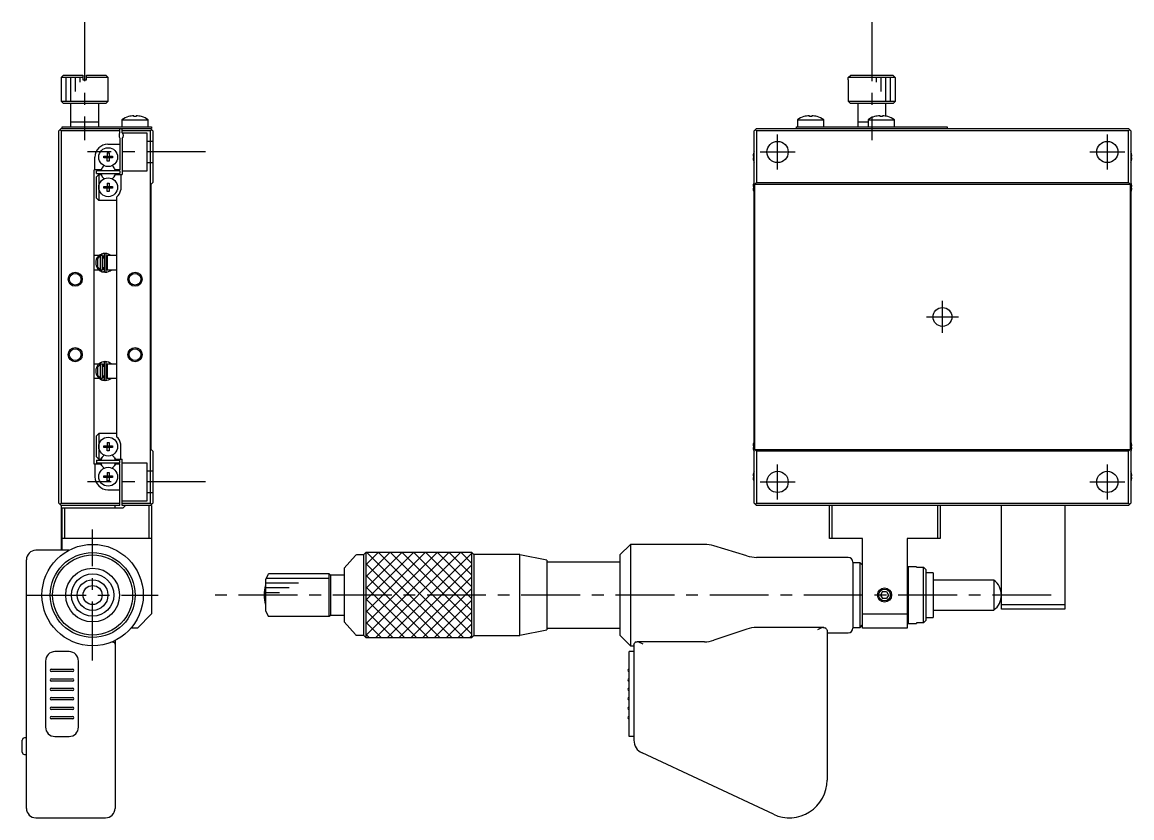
# Model space of a CAD drawing. Extents: x -159 to 395, y -23 to 287.
# Drawn here: x 159.9 to 395.4, y 75.6 to 244.4 of the extents above; entities that cross this region are included whole.
import ezdxf

# ---------------------------------------------------------------- set-up
doc = ezdxf.new("R2010")
doc.units = 0
doc.header["$LTSCALE"] = 10
doc.linetypes.add('CENTER', pattern=[2, 1.25, -0.25, 0.25, -0.25])
doc.linetypes.add('DASHED', pattern=[3.5, 2, -1.5])
doc.layers.get('0').update_dxf_attribs({"linetype": 'CONTINUOUS'})
doc.layers.add('CENTER', color=1, linetype='CENTER')

msp = doc.modelspace()

# ---------------------------------------------------------------- linework, layer by layer
at = {"color": 7, "linetype": 'CONTINUOUS'}
for p, q in [((168.600653, 233.134161), (168.100653, 232.634161)), ((172.700653, 232.634161), (168.100653, 232.634161)), ((168.100653, 232.634161), (168.100653, 227.634161)), ((168.600653, 233.134161), (172.700653, 233.134161)), ((172.700653, 233.134161), (172.700653, 232.134161)), ((172.700653, 232.134161), (173.500653, 232.134161)), ((173.500653, 233.134161), (177.600653, 233.134161)), ((173.500653, 232.134161), (173.500653, 233.134161)), ((178.100653, 232.634161), (173.500653, 232.634161)), ((178.100653, 232.634161), (177.600653, 233.134161)), ((178.100653, 227.634161), (178.100653, 232.634161)), ((335.194925, 232.134161), (335.210951, 232.134161)), ((335.194925, 232.134161), (335.194925, 227.634161)), ((335.210951, 232.634161), (335.712738, 233.134161)), ((335.210951, 232.134161), (335.210951, 232.634161)), ((345.1789, 232.634161), (335.210951, 232.634161)), ((335.712738, 233.134161), (344.677112, 233.134161)), ((344.677112, 233.134161), (345.1789, 232.634161)), ((345.1789, 232.634161), (345.1789, 232.134161)), ((345.1789, 232.134161), (345.194925, 232.134161)), ((345.194925, 227.634161), (345.194925, 232.134161)), ((168.100653, 227.634161), (178.100653, 227.634161)), ((168.100653, 227.634161), (168.600653, 227.134161)), ((177.600653, 227.134161), (168.600653, 227.134161)), ((170.100653, 227.134161), (170.100653, 222.134161)), ((176.100653, 222.134161), (176.100653, 227.134161)), ((177.600653, 227.134161), (178.100653, 227.634161)), ((335.194925, 227.634161), (345.194925, 227.634161)), ((335.194925, 227.634161), (335.694925, 227.134161)), ((344.694925, 227.134161), (335.694925, 227.134161)), ((337.194925, 227.134161), (337.194925, 222.134161)), ((343.194925, 224.426236), (343.194925, 227.134161)), ((344.694925, 227.134161), (345.194925, 227.634161)), ((182.401513, 224.327365), (182.398505, 224.333534)), ((183.540653, 224.327365), (183.540653, 224.520622)), ((184.060653, 224.327365), (183.540653, 224.327365)), ((184.060653, 224.520622), (184.060653, 224.327365)), ((185.2028, 224.333534), (185.199792, 224.327365)), ((325.795786, 224.327365), (325.792778, 224.333534)), ((326.934925, 224.327365), (326.934925, 224.520622)), ((327.454925, 224.327365), (326.934925, 224.327365)), ((327.454925, 224.520622), (327.454925, 224.327365)), ((328.597073, 224.333534), (328.594065, 224.327365)), ((340.795786, 224.327365), (340.792778, 224.333534)), ((341.934925, 224.327365), (341.934925, 224.520622)), ((342.454925, 224.327365), (341.934925, 224.327365)), ((342.454925, 224.520622), (342.454925, 224.327365)), ((343.597073, 224.333534), (343.594065, 224.327365)), ((168.100653, 221.834161), (167.600653, 221.334161)), ((168.100653, 221.334161), (167.850653, 221.584161)), ((168.100653, 221.834161), (187.300653, 221.834161)), ((168.300653, 221.834161), (168.300653, 222.134161)), ((168.300653, 222.134161), (187.300653, 222.134161)), ((176.100653, 223.134161), (170.100653, 223.134161)), ((180.600653, 220.934161), (180.600653, 221.834161)), ((181.000653, 223.676624), (186.600653, 223.676624)), ((181.000653, 223.676624), (181.000653, 222.134161)), ((181.100653, 220.995598), (181.100653, 221.834161)), ((186.600653, 222.134161), (186.600653, 223.676624)), ((187.600653, 221.334161), (187.100653, 221.834161)), ((187.350653, 221.584161), (187.100653, 221.334161)), ((187.300653, 222.134161), (187.300653, 221.834161)), ((315.194925, 221.334161), (315.694925, 221.834161)), ((315.694925, 221.334161), (315.444925, 221.584161)), ((315.694925, 221.834161), (394.694925, 221.834161)), ((324.194925, 221.834161), (324.194925, 222.134161)), ((324.194925, 222.134161), (356.194925, 222.134161)), ((324.394925, 223.676624), (324.394925, 222.134161)), ((324.394925, 223.676624), (329.994925, 223.676624)), ((329.994925, 222.134161), (329.994925, 223.676624)), ((339.394925, 223.134161), (337.194925, 223.134161)), ((339.394925, 223.676624), (339.394925, 222.134161)), ((339.394925, 223.676624), (344.994925, 223.676624)), ((344.994925, 222.134161), (344.994925, 223.676624)), ((356.194925, 222.134161), (356.194925, 221.834161)), ((395.194925, 221.334161), (394.694925, 221.834161)), ((394.944925, 221.584161), (394.694925, 221.334161)), ((167.600653, 142.334161), (167.600653, 221.334161)), ((180.600653, 221.334161), (168.100653, 221.334161)), ((168.100653, 221.334161), (168.100653, 142.334161)), ((180.600653, 219.734161), (180.600653, 213.034161)), ((187.100653, 221.334161), (181.100653, 221.334161)), ((181.100653, 219.672723), (181.100653, 212.034161)), ((187.100653, 142.334161), (187.100653, 221.334161)), ((187.600653, 221.334161), (187.600653, 210.334161)), ((315.194925, 142.334161), (315.194925, 221.334161)), ((315.694925, 221.334161), (315.694925, 210.334161)), ((394.694925, 221.334161), (315.694925, 221.334161)), ((394.694925, 210.334161), (394.694925, 221.334161)), ((395.194925, 221.334161), (395.194925, 142.334161)), ((178.050653, 218.484161), (180.600653, 218.484161)), ((175.300653, 213.034161), (175.300653, 215.734161)), ((177.214291, 215.554161), (177.214291, 215.914161)), ((177.214291, 215.914161), (177.920653, 215.914161)), ((177.920653, 215.554161), (177.214291, 215.554161)), ((177.920653, 216.620522), (178.280653, 216.620522)), ((177.920653, 216.620522), (177.920653, 215.914161)), ((177.931025, 215.903789), (177.920653, 215.914161)), ((177.931025, 215.564533), (177.920653, 215.554161)), ((177.920653, 214.847799), (177.920653, 215.554161)), ((178.280653, 214.847799), (177.920653, 214.847799)), ((177.931025, 215.903789), (178.27028, 215.903789)), ((177.931025, 215.564533), (177.931025, 215.903789)), ((178.27028, 215.564533), (177.931025, 215.564533)), ((178.27028, 215.903789), (178.280653, 215.914161)), ((178.27028, 215.903789), (178.27028, 215.564533)), ((178.27028, 215.564533), (178.280653, 215.554161)), ((178.280653, 216.620522), (178.280653, 215.914161)), ((178.280653, 215.914161), (178.987014, 215.914161)), ((178.280653, 215.554161), (178.280653, 214.847799)), ((178.987014, 215.554161), (178.280653, 215.554161)), ((178.987014, 215.914161), (178.987014, 215.554161)), ((315.005066, 215.914161), (315.125404, 215.914161)), ((315.125404, 215.554161), (315.005066, 215.554161)), ((315.120781, 216.622777), (315.125404, 216.620522)), ((315.125404, 214.847799), (315.120781, 214.845545)), ((315.125404, 215.914161), (315.125404, 215.554161)), ((395.264447, 216.620522), (395.269069, 216.622777)), ((395.264447, 215.914161), (395.384784, 215.914161)), ((395.264447, 215.554161), (395.264447, 215.914161)), ((395.384784, 215.554161), (395.264447, 215.554161)), ((395.269069, 214.845545), (395.264447, 214.847799)), ((175.100653, 150.634161), (175.100653, 213.034161)), ((176.556241, 213.034161), (175.100653, 213.034161)), ((175.600653, 212.234161), (175.600653, 212.834161)), ((180.600653, 212.834161), (175.600653, 212.834161)), ((175.600653, 212.234159), (180.600653, 212.234159)), ((175.600653, 211.534161), (176.100653, 212.034161)), ((176.100653, 212.034161), (176.556241, 212.034161)), ((176.100653, 212.034161), (176.100653, 206.534161)), ((176.725837, 213.327911), (176.556241, 213.034161)), ((176.556241, 212.034161), (176.725837, 211.740411)), ((179.645065, 213.034161), (179.475468, 213.327911)), ((179.475468, 211.740411), (179.645065, 212.034161)), ((180.600653, 213.034161), (179.645065, 213.034161)), ((179.645065, 212.034161), (181.100653, 212.034161)), ((180.600653, 212.834161), (180.600653, 212.234161)), ((180.800653, 212.034161), (180.800653, 208.812145)), ((175.600653, 207.034161), (175.600653, 211.534161)), ((177.920653, 210.220522), (178.280653, 210.220522)), ((177.920653, 210.220522), (177.920653, 209.514161)), ((178.280653, 210.220522), (178.280653, 209.514161)), ((187.250653, 209.984161), (187.600653, 210.334161)), ((187.250653, 153.684161), (187.250653, 209.984161)), ((315.120781, 210.222777), (315.125404, 210.220522)), ((315.344925, 209.984161), (315.694925, 210.334161)), ((315.344925, 153.684161), (315.344925, 209.984161)), ((315.344925, 209.984161), (395.044925, 209.984161)), ((315.694925, 210.334161), (394.694925, 210.334161)), ((394.694925, 210.334161), (395.044925, 209.984161)), ((395.044925, 209.984161), (395.044925, 153.684161)), ((395.264447, 210.220522), (395.269069, 210.222777)), ((177.214291, 209.154161), (177.214291, 209.514161)), ((177.214291, 209.514161), (177.920653, 209.514161)), ((177.920653, 209.154161), (177.214291, 209.154161)), ((177.931025, 209.503789), (177.920653, 209.514161)), ((177.931025, 209.164533), (177.920653, 209.154161)), ((177.920653, 208.447799), (177.920653, 209.154161)), ((178.280653, 208.447799), (177.920653, 208.447799)), ((177.931025, 209.503789), (178.27028, 209.503789)), ((177.931025, 209.164533), (177.931025, 209.503789)), ((178.27028, 209.164533), (177.931025, 209.164533)), ((178.27028, 209.503789), (178.280653, 209.514161)), ((178.27028, 209.503789), (178.27028, 209.164533)), ((178.27028, 209.164533), (178.280653, 209.154161)), ((178.280653, 209.514161), (178.987014, 209.514161)), ((178.280653, 209.154161), (178.280653, 208.447799)), ((178.987014, 209.154161), (178.280653, 209.154161)), ((178.987014, 209.514161), (178.987014, 209.154161)), ((315.005066, 209.514161), (315.125404, 209.514161)), ((315.125404, 209.154161), (315.005066, 209.154161)), ((315.125404, 208.447799), (315.120781, 208.445545)), ((315.125404, 209.514161), (315.125404, 209.154161)), ((395.264447, 209.514161), (395.384784, 209.514161)), ((395.264447, 209.154161), (395.264447, 209.514161)), ((395.384784, 209.154161), (395.264447, 209.154161)), ((395.269069, 208.445545), (395.264447, 208.447799)), ((176.100653, 206.534161), (175.600653, 207.034161)), ((179.900653, 206.534161), (176.100653, 206.534161)), ((179.900653, 207.255098), (179.900653, 156.413223)), ((176.145855, 194.834161), (175.100653, 194.834161)), ((175.900653, 194.250676), (176.400653, 194.779844)), ((175.900653, 192.417646), (175.900653, 194.250676)), ((176.900653, 194.834161), (176.400653, 194.834161)), ((176.400653, 194.834161), (176.400653, 191.834161)), ((176.674653, 195.160028), (176.644395, 195.147075)), ((176.669016, 195.156789), (176.665515, 195.156179)), ((176.729924, 195.18159), (176.674181, 195.160955)), ((176.900567, 194.767505), (177.220901, 194.850466)), ((176.900651, 194.761696), (176.91367, 194.763846)), ((176.900653, 191.834161), (176.900653, 194.834161)), ((177.220918, 194.334161), (176.900653, 194.334161)), ((176.91367, 194.763846), (176.927209, 194.765384)), ((176.927209, 194.765384), (176.940812, 194.766226)), ((176.940812, 194.766226), (176.954445, 194.766369)), ((176.954445, 194.766369), (176.96807, 194.765812)), ((176.96807, 194.765812), (176.981649, 194.764557)), ((176.981649, 194.764557), (176.995147, 194.762607)), ((176.995147, 194.762607), (177.008527, 194.759968)), ((177.008527, 194.759968), (177.021753, 194.756648)), ((177.021753, 194.756648), (177.03479, 194.752657)), ((177.03479, 194.752657), (177.047604, 194.748008)), ((177.047604, 194.748008), (177.06016, 194.742714)), ((177.06016, 194.742714), (177.072427, 194.736791)), ((177.072427, 194.736791), (177.084374, 194.730257)), ((177.084374, 194.730257), (177.09597, 194.723131)), ((177.09597, 194.723131), (177.107188, 194.715434)), ((177.100653, 194.334161), (177.100653, 194.720393)), ((177.107188, 194.715434), (177.117999, 194.707187)), ((177.117999, 194.707187), (177.128379, 194.698413)), ((177.128379, 194.698413), (177.138303, 194.689136)), ((177.138303, 194.689136), (177.147748, 194.679382)), ((177.147748, 194.679382), (177.156693, 194.669177)), ((177.156693, 194.669177), (177.165119, 194.658547)), ((177.165119, 194.658547), (177.173006, 194.64752)), ((177.173006, 194.64752), (177.180337, 194.636124)), ((177.180337, 194.636124), (177.187098, 194.624387)), ((177.187098, 194.624387), (177.193274, 194.612339)), ((177.193274, 194.612339), (177.198853, 194.600009)), ((177.198853, 194.600009), (177.203822, 194.587426)), ((177.203822, 194.587426), (177.208173, 194.574622)), ((177.208173, 194.574622), (177.211897, 194.561627)), ((177.211897, 194.561627), (177.214985, 194.54847)), ((177.214985, 194.54847), (177.217433, 194.535183)), ((177.217433, 194.535183), (177.219236, 194.521797)), ((177.219236, 194.521797), (177.220391, 194.508343)), ((177.220391, 194.508343), (177.220894, 194.494851)), ((177.220894, 194.494851), (177.220918, 194.491296)), ((177.220918, 195.090848), (177.220918, 191.540848)), ((177.670918, 191.540848), (177.670918, 195.090848)), ((177.900653, 194.334161), (177.670918, 194.334161)), ((177.670973, 194.85014), (177.900745, 194.798557)), ((177.900653, 194.834161), (177.900653, 191.834161)), ((179.900653, 194.834161), (177.900653, 194.834161)), ((175.100653, 191.834161), (176.104335, 191.834161)), ((176.400653, 191.888477), (175.900653, 192.417646)), ((176.400653, 191.834161), (176.900653, 191.834161)), ((176.632058, 191.490068), (176.671706, 191.472911)), ((176.665286, 191.475546), (176.741605, 191.732103)), ((176.670321, 191.487133), (176.670224, 191.481389)), ((176.670224, 191.481389), (176.670672, 191.476826)), ((176.670962, 191.494025), (176.670321, 191.487133)), ((176.670672, 191.476826), (176.673328, 191.471238)), ((176.672143, 191.502023), (176.670962, 191.494025)), ((176.673857, 191.511079), (176.672143, 191.502023)), ((176.673328, 191.471238), (176.674181, 191.470741)), ((176.676095, 191.521139), (176.673857, 191.511079)), ((176.674181, 191.470741), (176.705768, 191.458404)), ((176.678841, 191.532143), (176.676095, 191.521139)), ((176.682081, 191.544024), (176.678841, 191.532143)), ((176.685794, 191.556711), (176.682081, 191.544024)), ((176.689958, 191.570129), (176.685794, 191.556711)), ((176.694549, 191.584195), (176.689958, 191.570129)), ((176.699538, 191.598827), (176.694549, 191.584195)), ((176.704896, 191.613936), (176.699538, 191.598827)), ((176.71059, 191.629431), (176.704896, 191.613936)), ((176.705768, 191.458404), (176.739699, 191.447018)), ((176.716587, 191.64522), (176.71059, 191.629431)), ((176.72285, 191.661207), (176.716587, 191.64522)), ((176.729342, 191.677298), (176.72285, 191.661207)), ((176.726015, 191.451064), (177.417262, 191.317316)), ((176.736024, 191.693394), (176.729342, 191.677298)), ((176.742856, 191.7094), (176.736024, 191.693394)), ((176.739699, 191.447018), (176.774148, 191.437343)), ((176.741605, 191.732103), (176.793747, 191.834188)), ((176.749796, 191.72522), (176.742856, 191.7094)), ((176.756803, 191.740758), (176.749796, 191.72522)), ((176.763836, 191.755921), (176.756803, 191.740758)), ((176.770851, 191.770619), (176.763836, 191.755921)), ((176.777807, 191.784763), (176.770851, 191.770619)), ((176.774148, 191.437343), (176.809028, 191.429402)), ((176.784662, 191.798267), (176.777807, 191.784763)), ((176.791374, 191.811052), (176.784662, 191.798267)), ((176.797904, 191.823041), (176.791374, 191.811052)), ((176.804213, 191.834161), (176.797904, 191.823041)), ((176.809028, 191.429402), (176.844252, 191.423215)), ((176.844252, 191.423215), (176.879735, 191.418796)), ((176.879735, 191.418796), (176.91539, 191.416154)), ((176.905595, 191.869105), (176.900638, 191.870002)), ((176.900653, 192.334161), (177.220918, 192.334161)), ((176.919092, 191.86715), (176.905595, 191.869105)), ((176.91539, 191.416154), (176.951129, 191.415297)), ((176.93267, 191.86589), (176.919092, 191.86715)), ((176.946292, 191.865328), (176.93267, 191.86589)), ((176.959921, 191.865466), (176.946292, 191.865328)), ((176.951129, 191.415297), (176.986867, 191.416225)), ((176.973521, 191.866303), (176.959921, 191.865466)), ((176.987055, 191.867835), (176.973521, 191.866303)), ((176.986867, 191.416225), (177.022514, 191.418937)), ((177.000486, 191.870057), (176.987055, 191.867835)), ((177.01378, 191.87296), (177.000486, 191.870057)), ((177.026901, 191.876537), (177.01378, 191.87296)), ((177.022514, 191.418937), (177.057984, 191.423427)), ((177.039816, 191.880774), (177.026901, 191.876537)), ((177.052492, 191.88566), (177.039816, 191.880774)), ((177.064896, 191.891178), (177.052492, 191.88566)), ((177.057984, 191.423427), (177.093191, 191.429682)), ((177.076999, 191.897312), (177.064896, 191.891178)), ((177.088769, 191.904045), (177.076999, 191.897312)), ((177.10018, 191.911357), (177.088769, 191.904045)), ((177.093191, 191.429682), (177.128048, 191.437688)), ((177.111204, 191.919226), (177.10018, 191.911357)), ((177.100653, 191.911437), (177.100653, 192.334161)), ((177.121815, 191.927632), (177.111204, 191.919226)), ((177.13199, 191.936552), (177.121815, 191.927632)), ((177.128048, 191.437688), (177.16247, 191.447425)), ((177.141704, 191.945961), (177.13199, 191.936552)), ((177.150937, 191.955836), (177.141704, 191.945961)), ((177.159668, 191.96615), (177.150937, 191.955836)), ((177.167878, 191.976877), (177.159668, 191.96615)), ((177.16247, 191.447425), (177.196373, 191.458871)), ((177.175549, 191.987992), (177.167878, 191.976877)), ((177.182665, 191.999466), (177.175549, 191.987992)), ((177.189211, 192.011271), (177.182665, 191.999466)), ((177.195174, 192.023379), (177.189211, 192.011271)), ((177.200539, 192.035761), (177.195174, 192.023379)), ((177.196373, 191.458871), (177.229674, 191.471998)), ((177.205298, 192.048388), (177.200539, 192.035761)), ((177.209438, 192.06123), (177.205298, 192.048388)), ((177.212953, 192.074258), (177.209438, 192.06123)), ((177.215834, 192.08744), (177.212953, 192.074258)), ((177.218075, 192.100748), (177.215834, 192.08744)), ((177.219672, 192.114149), (177.218075, 192.100748)), ((177.22062, 192.127614), (177.219672, 192.114149)), ((177.220918, 192.1404), (177.22062, 192.127614)), ((177.229674, 191.471998), (177.231506, 191.472776)), ((177.670918, 192.334161), (177.900653, 192.334161)), ((177.900899, 191.83333), (177.67097, 191.781243)), ((177.900653, 191.834161), (179.900653, 191.834161)), ((176.683881, 172.197712), (176.64565, 172.181245)), ((176.678244, 172.194472), (176.674743, 172.193863)), ((176.739152, 172.219274), (176.683409, 172.198639)), ((177.230147, 172.128532), (177.230147, 168.578532)), ((177.680147, 168.578532), (177.680147, 172.128532)), ((176.112401, 171.834161), (175.100653, 171.834161)), ((175.900653, 171.250676), (176.400653, 171.779844)), ((175.900653, 169.417646), (175.900653, 171.250676)), ((176.900653, 171.834161), (176.400653, 171.834161)), ((176.400653, 171.834161), (176.400653, 168.834161)), ((176.900622, 171.801706), (177.230129, 171.88815)), ((176.900637, 171.797447), (176.909463, 171.7993)), ((176.900653, 168.834161), (176.900653, 171.834161)), ((177.230147, 171.334161), (176.900653, 171.334161)), ((176.909463, 171.7993), (176.922899, 171.801529)), ((176.922899, 171.801529), (176.936437, 171.803067)), ((176.936437, 171.803067), (176.950041, 171.80391)), ((176.950041, 171.80391), (176.963673, 171.804053)), ((176.963673, 171.804053), (176.977298, 171.803496)), ((176.977298, 171.803496), (176.990878, 171.802241)), ((176.990878, 171.802241), (177.004376, 171.800291)), ((177.004376, 171.800291), (177.017756, 171.797651)), ((177.017756, 171.797651), (177.030982, 171.794332)), ((177.030982, 171.794332), (177.044019, 171.790341)), ((177.044019, 171.790341), (177.056832, 171.785692)), ((177.056832, 171.785692), (177.069389, 171.780398)), ((177.069389, 171.780398), (177.081656, 171.774475)), ((177.081656, 171.774475), (177.093602, 171.767941)), ((177.093602, 171.767941), (177.105199, 171.760815)), ((177.100653, 171.334161), (177.100653, 171.763829)), ((177.105199, 171.760815), (177.116416, 171.753117)), ((177.116416, 171.753117), (177.127228, 171.74487)), ((177.127228, 171.74487), (177.137608, 171.736096)), ((177.137608, 171.736096), (177.147532, 171.72682)), ((177.147532, 171.72682), (177.156977, 171.717066)), ((177.156977, 171.717066), (177.165922, 171.70686)), ((177.165922, 171.70686), (177.174347, 171.69623)), ((177.174347, 171.69623), (177.182234, 171.685203)), ((177.182234, 171.685203), (177.189566, 171.673807)), ((177.189566, 171.673807), (177.196327, 171.66207)), ((177.196327, 171.66207), (177.202503, 171.650022)), ((177.202503, 171.650022), (177.208081, 171.637692)), ((177.208081, 171.637692), (177.213051, 171.62511)), ((177.213051, 171.62511), (177.217402, 171.612306)), ((177.217402, 171.612306), (177.221125, 171.59931)), ((177.221125, 171.59931), (177.224214, 171.586154)), ((177.224214, 171.586154), (177.226662, 171.572867)), ((177.226662, 171.572867), (177.228465, 171.559481)), ((177.228465, 171.559481), (177.229619, 171.546027)), ((177.229619, 171.546027), (177.230123, 171.532535)), ((177.230123, 171.532535), (177.230147, 171.52898)), ((177.900653, 171.334161), (177.680147, 171.334161)), ((177.680201, 171.887824), (177.900822, 171.839005)), ((177.900653, 171.834161), (177.900653, 168.834161)), ((179.900653, 171.834161), (177.900653, 171.834161)), ((177.900822, 171.839005), (177.915975, 171.834394)), ((175.100653, 168.834161), (176.156322, 168.834161)), ((176.400653, 168.888477), (175.900653, 169.417646)), ((176.400653, 168.834161), (176.900653, 168.834161)), ((176.64108, 168.527255), (176.694504, 168.504959)), ((176.674514, 168.513229), (176.750833, 168.769786)), ((176.679559, 168.524974), (176.679455, 168.519003)), ((176.679455, 168.519003), (176.679938, 168.514307)), ((176.680249, 168.53218), (176.679559, 168.524974)), ((176.679938, 168.514307), (176.682557, 168.508921)), ((176.681521, 168.540575), (176.680249, 168.53218)), ((176.683366, 168.550105), (176.681521, 168.540575)), ((176.682557, 168.508921), (176.683409, 168.508424)), ((176.685774, 168.560708), (176.683366, 168.550105)), ((176.683409, 168.508424), (176.714996, 168.496087)), ((176.688727, 168.572316), (176.685774, 168.560708)), ((176.692208, 168.584854), (176.688727, 168.572316)), ((176.696193, 168.59824), (176.692208, 168.584854)), ((176.700656, 168.612388), (176.696193, 168.59824)), ((176.70557, 168.627206), (176.700656, 168.612388)), ((176.710901, 168.642599), (176.70557, 168.627206)), ((176.716616, 168.658466), (176.710901, 168.642599)), ((176.714996, 168.496087), (176.748928, 168.484701)), ((176.722678, 168.674706), (176.716616, 168.658466)), ((176.729047, 168.691213), (176.722678, 168.674706)), ((176.735683, 168.707881), (176.729047, 168.691213)), ((176.735243, 168.488748), (177.42649, 168.354999)), ((176.742541, 168.724601), (176.735683, 168.707881)), ((176.749579, 168.741265), (176.742541, 168.724601)), ((176.748928, 168.484701), (176.783377, 168.475027)), ((176.75675, 168.757766), (176.749579, 168.741265)), ((176.750833, 168.769786), (176.782007, 168.83417)), ((176.764008, 168.773997), (176.75675, 168.757766)), ((176.771306, 168.789853), (176.764008, 168.773997)), ((176.778597, 168.805231), (176.771306, 168.789853)), ((176.785833, 168.820032), (176.778597, 168.805231)), ((176.783377, 168.475027), (176.818256, 168.467086)), ((176.792968, 168.834161), (176.785833, 168.820032)), ((176.818256, 168.467086), (176.85348, 168.460899)), ((176.85348, 168.460899), (176.888963, 168.456479)), ((176.888963, 168.456479), (176.924618, 168.453838)), ((176.901445, 168.909434), (176.900648, 168.909614)), ((176.900653, 169.334161), (177.230147, 169.334161)), ((176.914824, 168.906789), (176.901445, 168.909434)), ((176.928321, 168.904833), (176.914824, 168.906789)), ((176.924618, 168.453838), (176.960358, 168.45298)), ((176.941898, 168.903573), (176.928321, 168.904833)), ((176.95552, 168.903012), (176.941898, 168.903573)), ((176.96915, 168.90315), (176.95552, 168.903012)), ((176.960358, 168.45298), (176.996095, 168.453909)), ((176.982749, 168.903987), (176.96915, 168.90315)), ((176.996283, 168.905519), (176.982749, 168.903987)), ((176.996095, 168.453909), (177.031742, 168.456621)), ((177.009715, 168.90774), (176.996283, 168.905519)), ((177.023009, 168.910644), (177.009715, 168.90774)), ((177.03613, 168.91422), (177.023009, 168.910644)), ((177.031742, 168.456621), (177.067212, 168.46111)), ((177.049045, 168.918458), (177.03613, 168.91422)), ((177.061721, 168.923343), (177.049045, 168.918458)), ((177.074125, 168.928861), (177.061721, 168.923343)), ((177.067212, 168.46111), (177.102419, 168.467365)), ((177.086227, 168.934996), (177.074125, 168.928861)), ((177.097998, 168.941729), (177.086227, 168.934996)), ((177.109409, 168.94904), (177.097998, 168.941729)), ((177.100653, 168.943015), (177.100653, 169.334161)), ((177.102419, 168.467365), (177.137276, 168.475371)), ((177.120433, 168.95691), (177.109409, 168.94904)), ((177.131044, 168.965316), (177.120433, 168.95691)), ((177.141218, 168.974235), (177.131044, 168.965316)), ((177.137276, 168.475371), (177.171698, 168.485109)), ((177.150933, 168.983645), (177.141218, 168.974235)), ((177.160165, 168.993519), (177.150933, 168.983645)), ((177.168896, 169.003833), (177.160165, 168.993519)), ((177.177106, 169.014561), (177.168896, 169.003833)), ((177.171698, 168.485109), (177.205602, 168.496555)), ((177.184777, 169.025675), (177.177106, 169.014561)), ((177.191894, 169.037149), (177.184777, 169.025675)), ((177.19844, 169.048954), (177.191894, 169.037149)), ((177.204402, 169.061062), (177.19844, 169.048954)), ((177.209768, 169.073444), (177.204402, 169.061062)), ((177.205602, 168.496555), (177.238903, 168.509681)), ((177.214526, 169.086071), (177.209768, 169.073444)), ((177.218667, 169.098914), (177.214526, 169.086071)), ((177.222182, 169.111941), (177.218667, 169.098914)), ((177.225062, 169.125124), (177.222182, 169.111941)), ((177.227304, 169.138431), (177.225062, 169.125124)), ((177.2289, 169.151833), (177.227304, 169.138431)), ((177.229849, 169.165297), (177.2289, 169.151833)), ((177.230147, 169.178083), (177.229849, 169.165297)), ((177.238903, 168.509681), (177.240734, 168.510459)), ((177.680147, 169.334161), (177.900653, 169.334161)), ((177.900704, 168.868145), (177.680199, 168.818926)), ((177.900653, 168.834161), (179.900653, 168.834161)), ((175.600653, 156.634161), (176.100653, 157.134161)), ((175.600653, 152.134161), (175.600653, 156.634161)), ((179.900653, 157.134161), (176.100653, 157.134161)), ((176.100653, 157.134161), (176.100653, 151.634161)), ((177.214291, 154.154161), (177.214291, 154.514161)), ((177.214291, 154.514161), (177.920653, 154.514161)), ((177.920653, 154.154161), (177.214291, 154.154161)), ((177.920653, 155.220522), (178.280653, 155.220522)), ((177.920653, 155.220522), (177.920653, 154.514161)), ((177.931025, 154.503789), (177.920653, 154.514161)), ((177.931025, 154.164533), (177.920653, 154.154161)), ((177.920653, 153.447799), (177.920653, 154.154161)), ((178.280653, 153.447799), (177.920653, 153.447799)), ((177.931025, 154.503789), (178.27028, 154.503789)), ((177.931025, 154.164533), (177.931025, 154.503789)), ((178.27028, 154.164533), (177.931025, 154.164533)), ((178.27028, 154.503789), (178.280653, 154.514161)), ((178.27028, 154.503789), (178.27028, 154.164533)), ((178.27028, 154.164533), (178.280653, 154.154161)), ((178.280653, 155.220522), (178.280653, 154.514161)), ((178.280653, 154.514161), (178.987014, 154.514161)), ((178.280653, 154.154161), (178.280653, 153.447799)), ((178.987014, 154.154161), (178.280653, 154.154161)), ((178.987014, 154.514161), (178.987014, 154.154161)), ((180.800653, 151.634161), (180.800653, 154.856176)), ((187.600653, 153.334161), (187.250653, 153.684161)), ((187.600653, 153.334161), (187.600653, 142.334161)), ((315.005066, 154.514161), (315.125404, 154.514161)), ((315.125404, 154.154161), (315.005066, 154.154161)), ((315.120781, 155.222777), (315.125404, 155.220522)), ((315.125404, 153.447799), (315.120781, 153.445545)), ((315.125404, 154.514161), (315.125404, 154.154161)), ((315.694925, 153.334161), (315.344925, 153.684161)), ((315.344925, 153.684161), (395.044925, 153.684161)), ((315.694925, 153.334161), (315.694925, 142.334161)), ((394.694925, 153.334161), (315.694925, 153.334161)), ((395.044925, 153.684161), (394.694925, 153.334161)), ((394.694925, 142.334161), (394.694925, 153.334161)), ((395.264447, 155.220522), (395.269069, 155.222777)), ((395.264447, 154.514161), (395.384784, 154.514161)), ((395.264447, 154.154161), (395.264447, 154.514161)), ((395.384784, 154.154161), (395.264447, 154.154161)), ((395.269069, 153.445545), (395.264447, 153.447799)), ((176.100653, 151.634161), (175.600653, 152.134161)), ((175.600653, 151.434163), (180.600653, 151.434163)), ((175.600653, 151.434161), (175.600653, 150.834161)), ((180.600653, 150.834161), (175.600653, 150.834161)), ((176.100653, 151.634161), (176.556241, 151.634161)), ((176.556241, 151.634161), (176.725837, 151.927911)), ((179.475468, 151.927911), (179.645065, 151.634161)), ((179.645065, 151.634161), (181.100653, 151.634161)), ((180.600653, 150.834161), (180.600653, 151.434161)), ((181.100653, 141.834161), (181.100653, 151.634161)), ((176.556241, 150.634161), (175.100653, 150.634161)), ((175.300653, 150.634161), (175.300653, 147.934161)), ((176.725837, 150.340411), (176.556241, 150.634161)), ((177.920653, 148.820522), (178.280653, 148.820522)), ((177.920653, 148.820522), (177.920653, 148.114161)), ((178.280653, 148.820522), (178.280653, 148.114161)), ((179.645065, 150.634161), (179.475468, 150.340411)), ((180.600653, 150.634161), (179.645065, 150.634161)), ((180.600653, 141.834161), (180.600653, 150.634161)), ((315.120781, 148.822777), (315.125404, 148.820522)), ((395.264447, 148.820522), (395.269069, 148.822777)), ((177.214291, 147.754161), (177.214291, 148.114161)), ((177.214291, 148.114161), (177.920653, 148.114161)), ((177.920653, 147.754161), (177.214291, 147.754161)), ((177.931025, 148.103789), (177.920653, 148.114161)), ((177.931025, 147.764533), (177.920653, 147.754161)), ((177.920653, 147.047799), (177.920653, 147.754161)), ((178.280653, 147.047799), (177.920653, 147.047799)), ((177.931025, 148.103789), (178.27028, 148.103789)), ((177.931025, 147.764533), (177.931025, 148.103789)), ((178.27028, 147.764533), (177.931025, 147.764533)), ((178.27028, 148.103789), (178.280653, 148.114161)), ((178.27028, 148.103789), (178.27028, 147.764533)), ((178.27028, 147.764533), (178.280653, 147.754161)), ((178.280653, 148.114161), (178.987014, 148.114161)), ((178.280653, 147.754161), (178.280653, 147.047799)), ((178.987014, 147.754161), (178.280653, 147.754161)), ((178.987014, 148.114161), (178.987014, 147.754161)), ((315.005066, 148.114161), (315.125404, 148.114161)), ((315.125404, 147.754161), (315.005066, 147.754161)), ((315.125404, 147.047799), (315.120781, 147.045545)), ((315.125404, 148.114161), (315.125404, 147.754161)), ((395.264447, 148.114161), (395.384784, 148.114161)), ((395.264447, 147.754161), (395.264447, 148.114161)), ((395.384784, 147.754161), (395.264447, 147.754161)), ((395.269069, 147.045545), (395.264447, 147.047799)), ((178.050653, 145.184161), (180.600653, 145.184161)), ((168.100653, 141.834161), (167.600653, 142.334161)), ((167.850653, 142.084161), (168.100653, 142.334161)), ((168.100653, 142.334161), (180.600653, 142.334161)), ((180.600653, 141.834161), (168.100653, 141.834161)), ((168.100653, 141.834161), (168.100653, 132.334161)), ((168.300653, 132.334161), (168.300653, 141.334161)), ((168.300653, 141.334161), (181.300653, 141.334161)), ((168.800653, 141.334161), (168.800653, 134.834161)), ((179.600653, 141.334161), (179.600653, 141.834161)), ((181.100653, 142.334161), (187.100653, 142.334161)), ((187.300653, 141.834161), (181.100653, 141.834161)), ((181.800653, 141.834161), (181.300653, 141.334161)), ((186.800653, 134.834161), (186.800653, 141.834161)), ((187.100653, 142.334161), (187.350653, 142.084161)), ((187.100653, 141.834161), (187.600653, 142.334161)), ((187.300653, 141.834161), (187.300653, 118.834161)), ((315.194925, 142.334161), (315.694925, 141.834161)), ((315.444925, 142.084161), (315.694925, 142.334161)), ((315.694925, 142.334161), (394.694925, 142.334161)), ((394.694925, 141.834161), (315.694925, 141.834161)), ((331.194925, 134.834161), (331.194925, 141.834161)), ((331.694925, 141.834161), (331.694925, 134.834161)), ((354.194925, 134.834161), (354.194925, 141.834161)), ((354.694925, 141.834161), (354.694925, 134.834161)), ((367.694925, 119.834161), (367.694925, 141.834161)), ((381.194925, 141.834161), (381.194925, 119.834161)), ((394.694925, 142.334161), (394.944925, 142.084161)), ((394.694925, 141.834161), (395.194925, 142.334161)), ((187.300653, 134.834161), (168.300653, 134.834161)), ((338.194925, 134.834161), (331.194925, 134.834161)), ((338.194925, 115.834161), (338.194925, 134.834161)), ((354.694925, 134.834161), (347.694925, 134.834161)), ((347.694925, 134.834161), (347.694925, 115.834161)), ((169.7695, 132.334161), (162.750653, 132.334161)), ((288.944925, 133.584161), (286.694925, 131.334161)), ((304.649341, 133.584161), (288.944925, 133.584161)), ((288.944925, 133.584161), (288.944925, 112.084161)), ((313.69498, 131.1397), (306.694871, 133.278622)), ((160.750653, 77.584161), (160.750653, 130.334161)), ((230.605465, 131.233965), (228.194925, 128.534161)), ((232.294925, 131.334161), (230.829247, 131.334161)), ((232.794925, 131.834161), (232.294925, 131.334161)), ((232.294925, 131.334161), (232.294925, 114.334161)), ((232.794925, 131.834161), (232.794925, 122.834161)), ((255.294925, 131.834161), (232.794925, 131.834161)), ((232.794925, 131.834161), (232.794925, 113.834161)), ((255.694925, 131.434161), (255.294925, 131.834161)), ((255.294925, 113.834161), (255.294925, 131.834161)), ((265.494925, 131.434161), (255.694925, 131.434161)), ((255.694925, 131.434161), (255.694925, 114.234161)), ((265.494925, 114.234161), (265.494925, 131.434161)), ((271.194925, 130.226193), (265.494925, 131.334161)), ((271.194925, 130.226193), (271.194925, 115.442128)), ((286.694925, 129.834161), (271.194925, 129.834161)), ((286.694925, 131.334161), (286.694925, 114.334161)), ((335.194925, 130.834161), (315.740509, 130.834161)), ((336.194925, 129.834161), (336.194925, 115.834161)), ((337.694925, 129.684161), (336.194925, 129.684161)), ((338.194925, 129.184161), (337.694925, 129.684161)), ((337.694925, 115.984161), (337.694925, 129.684161)), ((225.044925, 127.334161), (212.235129, 127.334161)), ((225.294925, 127.084161), (225.044925, 127.334161)), ((225.044925, 118.334161), (225.044925, 127.334161)), ((228.194925, 128.534161), (228.194925, 117.134161)), ((347.894925, 128.834161), (347.694925, 128.634161)), ((347.894925, 128.834161), (347.894925, 116.834161)), ((349.694925, 128.834161), (347.894925, 128.834161)), ((349.694925, 128.834161), (349.694925, 128.75024)), ((349.694925, 128.75024), (351.194925, 128.75024)), ((351.194925, 116.918081), (351.194925, 128.75024)), ((351.194925, 128.75024), (351.694925, 128.242488)), ((351.694925, 128.242488), (351.694925, 117.425834)), ((353.194925, 127.584161), (351.694925, 127.584161)), ((353.194925, 127.584161), (353.194925, 118.084161)), ((211.960011, 127.153785), (211.494925, 126.084161)), ((211.494925, 126.084161), (211.494925, 119.584161)), ((228.194925, 127.084161), (225.294925, 127.084161)), ((225.294925, 127.084161), (225.294925, 118.584161)), ((366.127902, 126.009161), (353.194925, 126.009161)), ((366.127902, 126.009161), (366.127902, 119.659161)), ((255.294925, 113.834161), (255.294925, 122.834161)), ((342.468723, 123.588052), (342.028936, 122.842004)), ((342.028936, 122.842004), (342.455138, 122.088113)), ((342.468723, 123.588052), (343.334713, 123.580208)), ((343.760915, 122.826317), (343.321128, 122.08027)), ((343.334713, 123.580208), (343.760915, 122.826317)), ((343.321128, 122.08027), (342.455138, 122.088113)), ((367.694925, 120.834161), (381.194925, 120.834161)), ((184.300653, 115.834161), (187.300653, 118.834161)), ((211.494925, 119.584161), (211.960011, 118.514536)), ((212.235129, 118.334161), (225.044925, 118.334161)), ((225.044925, 118.334161), (225.294925, 118.584161)), ((225.294925, 118.584161), (228.194925, 118.584161)), ((338.194925, 118.834161), (347.694925, 118.834161)), ((351.694925, 118.084161), (353.194925, 118.084161)), ((353.194925, 119.659161), (366.127902, 119.659161)), ((381.194925, 119.834161), (367.694925, 119.834161)), ((184.300653, 115.834161), (182.959237, 115.834161)), ((228.194925, 117.134161), (230.605465, 114.434356)), ((265.494925, 114.334161), (271.194925, 115.442128)), ((271.194925, 115.834161), (286.694925, 115.834161)), ((313.676273, 115.619137), (306.683567, 113.246852)), ((330.017645, 115.972945), (315.740509, 115.972945)), ((329.872866, 115.95923), (329.995108, 115.972556)), ((329.995108, 115.972556), (330.017714, 115.972945)), ((330.017714, 115.972945), (330.256175, 115.905957)), ((330.60081, 115.572258), (330.652496, 115.484616)), ((330.652496, 115.484616), (330.69199, 115.362209)), ((336.194925, 115.984161), (337.694925, 115.984161)), ((337.694925, 115.984161), (338.194925, 116.484161)), ((347.694925, 115.834161), (338.194925, 115.834161)), ((347.694925, 117.034161), (347.894925, 116.834161)), ((347.894925, 116.834161), (349.694925, 116.834161)), ((349.694925, 116.918081), (349.694925, 116.834161)), ((351.194925, 116.918081), (349.694925, 116.918081)), ((351.694925, 117.425834), (351.194925, 116.918081)), ((179.550653, 113.186396), (179.550653, 77.584161)), ((230.829247, 114.334161), (232.294925, 114.334161)), ((232.294925, 114.334161), (232.794925, 113.834161)), ((232.794925, 113.834161), (255.294925, 113.834161)), ((255.294925, 113.834161), (255.694925, 114.234161)), ((255.694925, 114.234161), (265.494925, 114.234161)), ((286.694925, 114.334161), (288.944925, 112.084161)), ((306.683693, 113.246471), (306.683567, 113.246852)), ((330.69199, 115.362209), (330.694925, 115.321671)), ((330.694925, 115.321671), (330.694925, 83.584161)), ((330.694925, 114.834161), (335.194925, 114.834161)), ((169.800653, 110.834161), (166.800653, 110.834161)), ((178.861764, 112.880775), (178.884464, 112.8894)), ((178.884464, 112.8894), (178.907101, 112.896777)), ((178.907101, 112.896777), (178.929773, 112.902995)), ((178.929773, 112.902995), (178.952264, 112.908051)), ((178.952264, 112.908051), (178.974695, 112.912024)), ((178.974695, 112.912024), (178.99685, 112.914924)), ((178.99685, 112.914924), (179.018804, 112.916812)), ((179.018804, 112.916812), (179.040411, 112.917722)), ((179.040411, 112.917722), (179.06154, 112.917709)), ((179.06154, 112.917709), (179.082297, 112.916825)), ((179.082297, 112.916825), (179.10253, 112.915129)), ((179.10253, 112.915129), (179.122341, 112.912661)), ((179.122341, 112.912661), (179.141777, 112.909453)), ((179.141777, 112.909453), (179.160767, 112.905551)), ((179.160767, 112.905551), (179.197687, 112.89572)), ((179.197687, 112.89572), (179.232799, 112.88347)), ((179.232799, 112.88347), (179.266535, 112.86882)), ((179.266535, 112.86882), (179.301828, 112.850159)), ((179.301828, 112.850159), (179.334722, 112.829294)), ((179.334722, 112.829294), (179.365355, 112.806366)), ((179.365355, 112.806366), (179.393574, 112.781702)), ((179.393574, 112.781702), (179.419561, 112.755328)), ((179.419561, 112.755328), (179.443138, 112.727594)), ((179.443138, 112.727594), (179.46442, 112.698535)), ((179.46442, 112.698535), (179.483314, 112.668435)), ((179.483314, 112.668435), (179.503314, 112.63019)), ((179.503314, 112.63019), (179.52014, 112.58982)), ((179.52014, 112.58982), (179.533271, 112.548514)), ((179.533271, 112.548514), (179.542746, 112.506394)), ((179.542746, 112.506394), (179.548537, 112.46378)), ((179.548537, 112.46378), (179.550637, 112.421827)), ((179.550637, 112.421827), (179.550653, 112.417827)), ((289.694925, 110.834161), (288.694925, 110.834161)), ((288.694925, 92.834161), (288.694925, 110.834161)), ((288.944925, 112.084161), (289.694925, 112.084161)), ((289.694925, 112.441856), (289.725139, 112.539732)), ((289.694925, 112.441856), (289.694925, 92.056501)), ((289.725139, 112.539732), (289.796481, 112.629092)), ((290.184631, 112.880775), (290.372138, 112.917827)), ((304.649341, 112.917827), (290.372207, 112.917827)), ((304.649341, 112.911671), (304.649341, 112.917827)), ((164.800653, 108.834161), (164.800653, 94.834161)), ((171.800653, 94.834161), (171.800653, 108.834161)), ((166.050653, 107.084161), (170.550653, 107.084161)), ((170.550653, 106.584161), (166.050653, 106.584161)), ((288.694925, 107.084161), (288.644925, 107.084161)), ((288.694925, 106.584161), (288.644925, 106.584161)), ((166.050653, 105.084161), (170.550653, 105.084161)), ((170.550653, 104.584161), (166.050653, 104.584161)), ((288.694925, 105.084161), (288.644925, 105.084161)), ((288.694925, 104.584161), (288.644925, 104.584161)), ((166.050653, 103.084161), (170.550653, 103.084161)), ((170.550653, 102.584161), (166.050653, 102.584161)), ((288.694925, 103.084161), (288.644925, 103.084161)), ((288.694925, 102.584161), (288.644925, 102.584161)), ((166.050653, 101.084161), (170.550653, 101.084161)), ((170.550653, 100.584161), (166.050653, 100.584161)), ((166.050653, 99.084161), (170.550653, 99.084161)), ((288.694925, 101.084161), (288.644925, 101.084161)), ((288.694925, 100.584161), (288.644925, 100.584161)), ((288.694925, 99.084161), (288.644925, 99.084161)), ((170.550653, 98.584161), (166.050653, 98.584161)), ((166.050653, 97.084161), (170.550653, 97.084161)), ((170.550653, 96.584161), (166.050653, 96.584161)), ((288.694925, 98.584161), (288.644925, 98.584161)), ((288.694925, 97.084161), (288.644925, 97.084161)), ((288.694925, 96.584161), (288.644925, 96.584161)), ((159.850653, 89.5235), (159.850653, 92.0235)), ((160.750653, 92.5235), (160.350653, 92.5235)), ((166.800653, 92.834161), (169.800653, 92.834161)), ((289.694925, 92.834161), (288.694925, 92.834161)), ((160.350653, 89.0235), (160.750653, 89.0235)), ((319.313979, 76.333698), (291.427071, 89.337577)), ((162.750653, 75.584161), (177.550653, 75.584161))]:
    msp.add_line(p, q, dxfattribs=at)
at = {"color": 3, "linetype": 'CONTINUOUS'}
for p, q in [((169.100653, 232.634161), (169.100653, 227.634161)), ((170.100653, 232.634161), (170.100653, 227.634161)), ((171.100653, 232.634161), (171.100653, 229.634161)), ((172.100653, 232.634161), (172.100653, 231.634161)), ((341.194925, 231.634161), (341.194925, 232.634161)), ((342.194925, 229.634161), (342.194925, 232.634161)), ((343.194925, 227.634161), (343.194925, 232.634161)), ((344.194925, 227.634161), (344.194925, 232.634161)), ((232.794925, 131.72562), (232.903466, 131.834161)), ((232.794925, 129.22562), (235.403466, 131.834161)), ((232.794925, 126.72562), (237.903466, 131.834161)), ((232.794925, 124.22562), (240.403466, 131.834161)), ((232.794925, 121.72562), (242.903466, 131.834161)), ((232.794925, 119.22562), (245.403466, 131.834161)), ((232.794925, 116.72562), (247.903466, 131.834161)), ((232.794925, 114.22562), (250.403466, 131.834161)), ((232.794925, 129.556059), (248.516824, 113.834161)), ((233.016824, 131.834161), (251.016824, 113.834161)), ((234.903466, 113.834161), (252.903466, 131.834161)), ((235.516824, 131.834161), (253.516824, 113.834161)), ((237.403466, 113.834161), (255.294925, 131.72562)), ((238.016824, 131.834161), (255.294925, 114.556059)), ((240.516824, 131.834161), (255.294925, 117.056059)), ((243.016824, 131.834161), (255.294925, 119.556059)), ((245.516824, 131.834161), (255.294925, 122.056059)), ((248.016824, 131.834161), (255.294925, 124.556059)), ((250.516824, 131.834161), (255.294925, 127.056059)), ((253.016824, 131.834161), (255.294925, 129.556059)), ((239.903466, 113.834161), (255.294925, 129.22562)), ((218.494925, 125.334161), (211.494925, 125.334161)), ((225.044925, 126.334161), (211.603628, 126.334161)), ((232.794925, 127.056059), (246.016824, 113.834161)), ((242.403466, 113.834161), (255.294925, 126.72562)), ((216.494925, 124.334161), (211.494925, 124.334161)), ((214.494925, 123.334161), (211.494925, 123.334161)), ((232.794925, 124.556059), (243.516824, 113.834161)), ((244.903466, 113.834161), (255.294925, 124.22562)), ((232.794925, 122.056059), (241.016824, 113.834161)), ((247.403466, 113.834161), (255.294925, 121.72562)), ((232.794925, 119.556059), (238.516824, 113.834161)), ((249.903466, 113.834161), (255.294925, 119.22562)), ((232.794925, 117.056059), (236.016824, 113.834161)), ((252.403466, 113.834161), (255.294925, 116.72562)), ((232.794925, 114.556059), (233.516824, 113.834161)), ((254.903466, 113.834161), (255.294925, 114.22562))]:
    msp.add_line(p, q, dxfattribs=at)
at = {"color": 3, "linetype": 'DASHED'}
for p, q in [((186.400653, 220.834161), (181.2169, 220.834161)), ((186.400653, 212.834161), (186.400653, 220.834161)), ((187.600653, 219.084161), (186.400653, 219.084161)), ((186.400653, 214.584161), (187.600653, 214.584161)), ((181.100653, 212.834161), (186.400653, 212.834161)), ((186.400653, 150.834161), (181.100653, 150.834161)), ((186.400653, 142.834161), (186.400653, 150.834161)), ((187.600653, 149.084161), (186.400653, 149.084161)), ((186.400653, 144.584161), (187.600653, 144.584161)), ((181.100653, 142.834161), (186.400653, 142.834161))]:
    msp.add_line(p, q, dxfattribs=at)
at = {"color": 7, "linetype": 'CONTINUOUS'}
for centre, radius in [((320.194925, 216.834161), 2.25), ((390.194925, 216.834161), 2.25), ((178.100653, 215.734161), 2), ((178.100653, 209.334161), 2), ((171.100653, 189.834161), 1.25), ((183.800653, 189.834161), 1.25), ((355.194925, 181.834161), 2), ((171.100653, 173.834161), 1.25), ((183.800653, 173.834161), 1.25), ((178.100653, 154.334161), 2), ((178.100653, 147.934161), 2), ((320.194925, 146.834161), 2.25), ((390.194925, 146.834161), 2.25), ((174.800653, 122.834161), 10.75), ((174.800653, 122.834161), 9), ((174.800653, 122.834161), 8.5), ((174.800653, 122.834161), 5.7), ((174.800653, 122.834161), 4.5), ((174.800653, 122.834161), 3.25), ((174.800653, 122.834161), 2.027313), ((342.894925, 122.834161), 1.25)]:
    msp.add_circle(centre, radius, dxfattribs=at)
at = {"color": 3, "linetype": 'CONTINUOUS'}
for centre in [(171.100653, 189.834161), (183.800653, 189.834161), (171.100653, 173.834161), (183.800653, 173.834161), (342.894925, 122.834161)]:
    msp.add_circle(centre, 1.5, dxfattribs=at)
at = {"color": 7, "linetype": 'CONTINUOUS'}
for centre, radius, start, end in [((183.800653, 219.534161), 5, 106.285843, 124.055798), ((183.800653, 219.534161), 4.993235, 92.984767, 106.272555), ((183.800653, 219.534161), 4.993235, 73.727445, 87.015233), ((183.800653, 219.534161), 5, 55.944202, 73.714157), ((327.194925, 219.534161), 5, 106.285843, 124.055798), ((327.194925, 219.534161), 4.993235, 92.984767, 106.272555), ((327.194925, 219.534161), 4.993235, 73.727445, 87.015233), ((327.194925, 219.534161), 5, 55.944202, 73.714157), ((342.194925, 219.534161), 5, 106.285843, 124.055798), ((342.194925, 219.534161), 4.993235, 92.984767, 106.272555), ((342.194925, 219.534161), 4.993235, 73.727445, 87.015233), ((342.194925, 219.534161), 5, 55.944202, 73.714157), ((181.400653, 220.334161), 1, 143.130102, 216.869898), ((180.350653, 220.334161), 1, 318.590378, 41.409622), ((178.050653, 215.734161), 2.75, 90, 180), ((318.194925, 215.734161), 3.2, 159.635865, 163.877467), ((392.194925, 215.734161), 3.2, 16.122533, 20.364135), ((318.194925, 215.734161), 3.194933, 163.893288, 176.770291), ((318.194925, 215.734161), 3.194933, 183.229709, 196.106712), ((318.194925, 215.734161), 3.2, 196.122533, 200.364135), ((392.194925, 215.734161), 3.2, 339.635865, 343.877467), ((392.194925, 215.734161), 3.194933, 3.229709, 16.106712), ((392.194925, 215.734161), 3.194933, 343.893288, 356.770291), ((178.100653, 212.53416), 1.5875, 150, 169.106911), ((178.100653, 212.53416), 1.5875, 190.893075, 210), ((178.100653, 212.534161), 1.5875, 135, 150), ((178.215653, 212.419351), 1.75, 121.886504, 135.004406), ((178.100653, 212.53416), 1.5875, 120.433182, 134.999975), ((178.100653, 212.53416), 1.5875, 30.000031, 59.566818), ((177.985653, 212.419351), 1.75, 44.995594, 58.113496), ((178.100653, 212.53416), 1.5875, 315.000026, 349.10691), ((178.100653, 212.53416), 1.5875, 10.893075, 30), ((178.100653, 212.534161), 1.5875, 210, 225), ((178.100653, 212.53416), 1.5875, 224.999975, 239.566737), ((178.215653, 212.64897), 1.75, 224.995594, 238.113496), ((178.100653, 212.53416), 1.5875, 300.433263, 315.000025), ((177.985653, 212.64897), 1.75, 301.886504, 315.004406), ((318.194925, 209.334161), 3.194933, 163.893288, 176.770291), ((318.194925, 209.334161), 3.2, 159.635865, 163.877467), ((392.194925, 209.334161), 3.2, 16.122533, 20.364135), ((392.194925, 209.334161), 3.194933, 3.229709, 16.106712), ((178.100653, 209.334161), 2.75, 310.885193, 349.057501), ((318.194925, 209.334161), 3.194933, 183.229709, 196.106712), ((318.194925, 209.334161), 3.2, 196.122533, 200.364135), ((392.194925, 209.334161), 3.2, 339.635865, 343.877467), ((392.194925, 209.334161), 3.194933, 343.893288, 356.770291), ((177.446278, 193.315687), 1.998953, 90.830461, 247.286566), ((177.445918, 195.090848), 0.225, 0, 180), ((177.447428, 193.320512), 1.994033, 49.400601, 89.230412), ((177.445918, 191.540848), 0.225, 180, 0), ((177.444406, 193.31969), 2.002667, 270.777946, 312.110892), ((177.455506, 170.353371), 1.998953, 90.830461, 247.286566), ((177.455147, 172.128532), 0.225, 0, 180), ((177.456766, 170.358116), 1.994111, 47.758977, 89.233591), ((177.455147, 168.578532), 0.225, 180, 0), ((177.453446, 170.358323), 2.003618, 270.78297, 310.460387), ((178.100653, 154.334161), 2.75, 10.942499, 49.114807), ((318.194925, 154.334161), 3.194933, 163.893288, 176.770291), ((318.194925, 154.334161), 3.194933, 183.229709, 196.106712), ((318.194925, 154.334161), 3.2, 159.635865, 163.877467), ((318.194925, 154.334161), 3.2, 196.122533, 200.364135), ((392.194925, 154.334161), 3.2, 16.122533, 20.364135), ((392.194925, 154.334161), 3.2, 339.635865, 343.877467), ((392.194925, 154.334161), 3.194933, 3.229709, 16.106712), ((392.194925, 154.334161), 3.194933, 343.893288, 356.770291), ((178.100653, 151.134162), 1.5875, 135.000026, 169.106956), ((178.100653, 151.134162), 1.5875, 190.89301, 210), ((178.100653, 151.134162), 1.5875, 120.433263, 135.000025), ((178.215653, 151.019351), 1.75, 121.886504, 135.004406), ((178.100653, 151.134162), 1.5875, 44.999975, 59.566737), ((177.985653, 151.019351), 1.75, 44.995594, 58.113496), ((178.100653, 151.134161), 1.5875, 30, 45), ((178.100653, 151.134162), 1.5875, 10.893136, 30), ((178.100653, 151.134162), 1.5875, 329.999969, 349.10699), ((178.100653, 151.134162), 1.5875, 210.000031, 239.566818), ((178.215653, 151.24897), 1.75, 224.995594, 238.113496), ((178.100653, 151.134162), 1.5875, 300.433182, 314.999975), ((177.985653, 151.24897), 1.75, 301.886504, 315.004406), ((178.100653, 151.134161), 1.5875, 315, 330), ((318.194925, 147.934161), 3.194933, 163.893288, 176.770291), ((318.194925, 147.934161), 3.2, 159.635865, 163.877467), ((392.194925, 147.934161), 3.2, 16.122533, 20.364135), ((392.194925, 147.934161), 3.194933, 3.229709, 16.106712), ((178.050653, 147.934161), 2.75, 180, 270), ((318.194925, 147.934161), 3.194933, 183.229709, 196.106712), ((318.194925, 147.934161), 3.2, 196.122533, 200.364135), ((392.194925, 147.934161), 3.2, 339.635865, 343.877467), ((392.194925, 147.934161), 3.194933, 343.893288, 356.770291), ((162.750653, 130.334161), 2, 90, 180), ((304.649341, 126.584161), 7, 73.009177, 90), ((230.829247, 131.034161), 0.3, 90, 138.2397), ((315.740509, 137.834161), 7, 253.009177, 270), ((335.194925, 129.834161), 1, 0, 90), ((212.235129, 127.034161), 0.3, 90, 156.5), ((218.194925, 122.834161), 7, 163.165019, 196.834981), ((363.694925, 122.834161), 4, 307.462651, 52.537349), ((212.235129, 118.634161), 0.3, 203.5, 270), ((315.748779, 109.725243), 6.247583, 90.075838, 109.373511), ((331.289589, 110.857643), 5.294648, 105.52010321, 119.34414007), ((329.435093, 114.713152), 1.448088, 36.38933294, 55.45793512), ((335.194925, 115.834161), 1, 270, 0), ((230.829247, 114.634161), 0.3, 221.7603, 270), ((304.647911, 119.380344), 6.462882, 270.012681, 288.360581), ((166.800653, 108.834161), 2, 90, 180), ((169.800653, 108.834161), 2, 0, 90), ((290.757481, 111.572168), 1.428498, 113.64166629, 132.27844352), ((289.678625, 109.08332), 3.896717, 58.839606, 79.748253), ((166.050653, 106.834161), 0.25, 90, 270), ((170.550653, 106.834161), 0.25, 270, 90), ((288.644925, 106.834161), 0.25, 90, 270), ((166.050653, 104.834161), 0.25, 90, 270), ((170.550653, 104.834161), 0.25, 270, 90), ((288.644925, 104.834161), 0.25, 90, 270), ((166.050653, 102.834161), 0.25, 90, 270), ((170.550653, 102.834161), 0.25, 270, 90), ((288.644925, 102.834161), 0.25, 90, 270), ((166.050653, 100.834161), 0.25, 90, 270), ((166.050653, 98.834161), 0.25, 90, 270), ((170.550653, 100.834161), 0.25, 270, 90), ((170.550653, 98.834161), 0.25, 270, 90), ((288.644925, 100.834161), 0.25, 90, 270), ((288.644925, 98.834161), 0.25, 90, 270), ((166.050653, 96.834161), 0.25, 90, 270), ((170.550653, 96.834161), 0.25, 270, 90), ((288.644925, 96.834161), 0.25, 90, 270), ((166.800653, 94.834161), 2, 180, 270), ((169.800653, 94.834161), 2, 270, 0), ((160.350653, 92.0235), 0.5, 90, 180), ((292.694925, 92.056501), 3, 180, 245), ((160.350653, 89.5235), 0.5, 180, 270), ((322.694925, 83.584161), 8, 245, 0), ((162.750653, 77.584161), 2, 180, 270), ((177.550653, 77.584161), 2, 270, 0)]:
    msp.add_arc(centre, radius, start, end, dxfattribs=at)
at = {"layer": 'CENTER', "color": 1, "linetype": 'CENTER'}
for p, q in [((173.100653, 244.359161), (173.100653, 219.359161)), ((340.194925, 244.359161), (340.194925, 219.359161)), ((320.194925, 213.134161), (320.194925, 220.534161)), ((390.194925, 213.134161), (390.194925, 220.534161)), ((198.725653, 216.834161), (173.725653, 216.834161)), ((316.494925, 216.834161), (323.894925, 216.834161)), ((386.494925, 216.834161), (393.894925, 216.834161)), ((355.194925, 178.434161), (355.194925, 185.234161)), ((351.794925, 181.834161), (358.594925, 181.834161)), ((320.194925, 143.134161), (320.194925, 150.534161)), ((390.194925, 143.134161), (390.194925, 150.534161)), ((198.725653, 146.834161), (173.725653, 146.834161)), ((316.494925, 146.834161), (323.894925, 146.834161)), ((386.494925, 146.834161), (393.894925, 146.834161)), ((174.800653, 108.934161), (174.800653, 136.734161)), ((160.900653, 122.834161), (188.700653, 122.834161)), ((378.289855, 122.834161), (198.725653, 122.834161))]:
    msp.add_line(p, q, dxfattribs=at)

doc.saveas('drawing.dxf')
